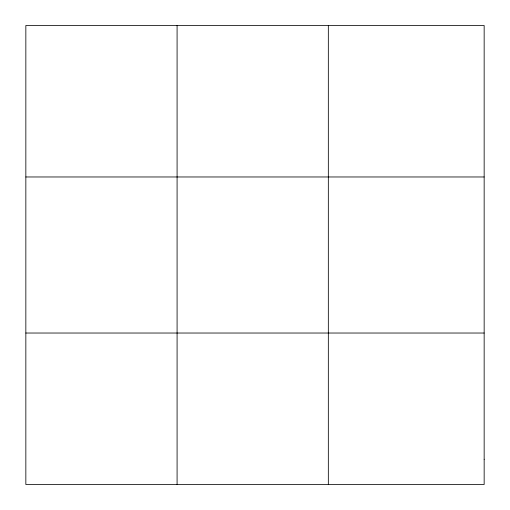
<?xml version="1.0" encoding="UTF-8"?>
<svg xmlns="http://www.w3.org/2000/svg" width="510" height="510" viewBox="0 0 510 510"><rect width="100%" height="100%" fill="white"/><g stroke="black" fill="none" stroke-linecap="round" stroke-linejoin="round"><path stroke-width="0.76" d="M177.085 484.5L177.085 25.5M328.332 484.5L328.332 25.5M25.844 176.97L484.156 176.97M25.844 333.03L484.156 333.03M484.156 459.255L484.156 484.5L25.844 484.5L25.844 25.5L484.156 25.5L484.156 459.255"/></g></svg>
